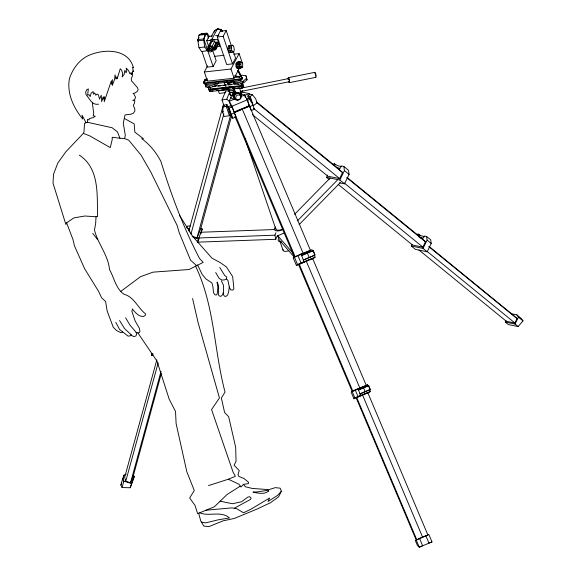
<?xml version="1.0" encoding="UTF-8"?>
<svg xmlns="http://www.w3.org/2000/svg" width="576" height="576" viewBox="0 0 576 576"><rect width="100%" height="100%" fill="white"/><g stroke="black" fill="none" stroke-linecap="round" stroke-linejoin="round"><path stroke-width="0.86" d="M196.546 265.536L190.526 260.158L179.201 232.618L177.062 225.31L150.768 171.994L141.012 155.102L128.786 140.213L124.61 138.6L119.945 138.218L117.468 131.94L112.154 127.757L87.487 122.278L87.53 119.376L89.071 119.966L89.244 118.606L93.456 117.511L95.256 116.244L93.175 115.754L93.737 113.652L92.297 102.348M288.374 79.265C288.619 77.393 289.836 81.252 289.116 81.749L240.206 91.598M79.351 155.131C99.886 168.746 96.905 195.25 97.589 216.511L96.034 216.756L95.645 223.546L94.493 230.033C97.841 243.907 108.223 255.017 109.534 269.676C114.257 277.762 115.826 288.929 124.114 294.314C134.15 296.849 137.822 308.023 145.534 313.862L145.62 314.633L144.785 315.792L143.431 316.469C138.852 316.858 135.54 312.768 132.869 309.629L132.444 309.571M222.739 112.457L223.056 106.927L223.798 105.134L227.009 104.659L230.162 113.926L229.428 115.726L224.122 116.51L222.739 112.457L223.229 111.254M223.704 106.711L223.798 105.134M207.806 48.737L208.015 46.75L210.557 41.94L212.35 40.925L214.675 41.479L216.173 43.279M207.9 48.91L207.749 50.328L208.822 51.617L210.485 52.013L211.766 51.286L212.674 48.427L211.608 47.138L209.945 46.742L208.663 47.47L207.9 48.91L209.182 48.19L209.945 46.742M208.512 48.888L208.663 47.47M210.413 43.265L210.557 41.94M211.766 51.286L212.674 48.427M214.301 32.198L214.466 30.636L217.282 29.045L220.939 29.916L222.35 31.615M215.942 48.859L214.661 50.256L213.026 49.248L213.624 47.434L214.387 46.994L216.029 48.002M213.451 48.29L216.086 42.574L216.9 42.106L217.966 42.365L218.65 43.186L218.556 44.093L216.014 48.902L215.201 49.37M213.53 48.283L213.624 47.434M213.948 48.24L214.006 47.671M215.986 43.481L216.086 42.574M215.431 49.817L218.65 43.186M216.014 48.902L216.115 47.995L215.431 47.174L214.366 46.922L213.545 47.383M219.744 267.458L224.69 275.443L226.721 277.027L226.541 278.914L227.974 280.505L229.27 286.927L228.665 291.816L227.635 294.984L226.217 296.294L224.654 296.309L223.639 295.056L223.452 285.149L221.422 280.901M208.678 50.407L201.571 51.631L198.986 47.635L197.885 40.817L198.922 35.172L201.478 34.006L207.302 33.365L209.455 36.691M207.396 50.983L204.811 46.987L203.717 40.169L204.746 34.524L207.302 33.365M228.031 48.276L228.442 46.022L232.798 45.187L233.834 46.786L234.274 49.514L233.856 51.768L229.507 52.603L228.47 51.005L228.031 48.276L231.365 47.909L231.775 45.648L232.798 45.187M238.565 67.946L236.902 68.126L236.124 66.931L236.102 63.187L236.873 62.842M241.15 68.105L238.457 68.76L237.427 67.154L236.988 64.433L237.398 62.172L240.084 61.524L240.775 62.59M240.127 68.573L239.09 66.974L238.651 64.246L239.062 61.985L240.084 61.524M239.126 64.512L239.436 62.82L241.862 62.287L242.64 63.482L242.662 67.226L240.228 67.759L239.45 66.557L239.126 64.512L240.79 64.325L241.099 62.633L241.862 62.287M275.868 228.283L275.954 229.45C277.934 231.012 280.8 229.91 282.816 228.924M124.61 138.6L125.309 135.158L123.271 123.286L125.021 114.905L131.047 114.199L133.279 113.278L134.834 111.024L134.834 109.001L133.286 105.235L134.41 103.399L134.856 100.843L133.351 100.296M131.076 334.75L130.853 335.664L128.146 336.175L119.606 329.472L115.798 322.344M153.043 353.93L152.575 355.622L151.423 355.262L151.891 353.57M188.626 230.508L189.072 228.881L187.106 228.262M132.674 475.733L134.345 476.266L130.198 487.757L122.083 487.548L120.881 485.071L122.638 478.663L124.114 475.07L126.151 474.185M122.803 479.88L124.114 475.07M190.944 234.065L223.826 113.962M156.823 359.878L124.675 477.302L125.755 481.241L130.543 482.753L133.157 476.395L161.287 373.644M122.083 487.548L123.84 481.133L122.638 478.663M125.755 481.241L158.141 362.952M192.11 236.311L197.021 237.859L230.846 114.307M130.543 482.753L161.035 371.369M231.595 115.963L200.606 229.154L197.021 237.859M197.258 242.158L202.234 228.982L200.65 228.478M130.198 487.757L134.345 476.266M200.902 233.856L202.234 228.982M223.286 292.378L222.718 294.358L221.508 295.985L219.967 296.352L218.599 295.207C218.088 290.772 219.73 286.164 217.051 282.053L217.872 287.258L217.166 294.156L216.065 295.063L214.841 294.667L213.502 292.666L212.904 286.632L211.932 282.982L206.021 278.986L202.111 274.298L197.575 264.996M132.732 308.837L131.818 311.198L135.173 321.048L139.442 328.356L139.939 331.61L139.133 332.654L137.909 332.957L136.152 332.359L129.888 325.022L125.618 317.837M223.934 105.538L222.019 99.922L225.612 91.21L228.751 90.742M222.019 99.922L226.742 99.216L229.673 92.095M229.428 115.726L226.267 106.452L227.009 104.659M230.89 106.15L229.234 101.282L231.192 96.53M186.703 227.441L187.207 226.21L190.361 225.886M188.417 230.465L189.072 228.881M197.726 242.107L199.094 238.795M120.881 485.071L121.766 482.918M197.395 242.172L275.76 239.285L274.925 235.181L275.947 232.718M275.76 239.285L277.121 236.002M96.034 216.756L84.845 216.014L73.944 217.901L66.622 222.833L65.873 224.482L52.992 183.089L53.554 174.168L57.816 163.015L65.815 151.848L83.326 133.373L84.031 131.767L84.463 123.365L87.487 122.278M329.17 179.518L326.491 177.336L327.607 175.039M333.518 164.887L334.094 163.692L337.86 165.758L341.33 166.457M252.324 114.566L327.924 176.242L339.638 178.589L342.54 172.591L338.134 168.415L256.291 101.65M326.491 177.336L339.847 180.014L344.412 170.575L343.829 166.435L341.352 165.938L340.186 168.336L336.78 167.652M339.523 182.83L344.527 183.838L349.092 174.398L348.509 170.258L343.829 166.435M419.213 237.29L423.374 238.126L424.397 236.009L426.578 236.448L430.704 239.81L431.215 243.454L427.198 251.762L415.447 249.401L411.329 246.038L412.085 244.469M417.506 235.087L418.018 234.029L421.33 235.858L424.382 236.47M338.112 184.327L412.582 245.074L422.892 247.147L425.448 241.862L421.574 238.19L347.098 177.437M411.329 246.038L423.079 248.4L427.097 240.091L426.578 236.448M512.006 313.898L516.838 314.863L521.453 318.629L523.008 320.918L518.112 326.534L508.363 324.576L505.31 322.085L506.052 320.558M418.882 249.934L506.354 321.286L514.901 322.999L517.025 318.622L513.806 315.576L429.113 246.485M505.31 322.085L515.059 324.043L518.393 317.153L516.838 314.863M239.825 486.403L241.049 486.929L243.439 484.38L245.412 486.763L252.166 488.419L268.855 489.665L275.321 487.634L280.152 488.174L281.383 491.242L278.597 496.865L270.418 502.747L257.587 508.838L234.389 518.414L223.07 520.855L208.994 526.608L203.774 526.068L200.75 520.985L198.677 513.245M314.892 73.397L315.281 73.519M198.482 41.256L197.914 39.593L199.058 37.426M201.895 51.271L207.288 67.126L213.12 66.478L203.746 38.945L206.791 33.163L200.959 33.811M208.526 46.066L206.698 40.709L208.987 36.382L212.314 36.007M211.183 36.857L214.466 30.636M209.837 40.349L211.954 39.154L217.282 29.045M217.57 29.765L218.074 28.8L221.069 29.513L222.516 31.248M208.015 46.75L209.808 45.734L212.35 40.925M211.91 49.867L210.845 48.586L211.608 47.138M213.631 48.089L212.134 46.296L214.675 41.479M220.558 30.478L221.069 29.513M233.294 51.415L235.562 58.09L232.517 63.871L226.692 64.519L217.318 36.979L220.939 29.916M213.026 49.248L215.813 43.963M214.366 46.922L216.9 42.106M213.113 48.391L214.387 46.994M215.525 48.967L214.884 48.197L217.966 42.365M215.561 48.679L216.648 46.62M239.378 68.191L234.101 78.206L207.461 81.166L204.336 71.986L207.583 65.822M232.517 63.871L223.142 36.331L226.188 30.557L220.363 31.205M213.12 66.478L216.166 60.703L212.753 50.688M234.101 78.206L230.976 69.026L239.098 53.626L233.77 54.216M206.885 78.422L204.71 80.006L203.537 82.174L204.185 83.686L206.402 84.571L240.566 80.777L242.503 78.638L238.082 70.02M207.727 80.453L205.099 80.748L203.926 82.915L204.185 83.686L241.229 79.567L242.503 78.638L238.342 70.79M209.729 90.108L210.514 88.661L210.902 89.402L209.729 91.57L208.814 89.302L210.29 89.892M240.566 80.777L238.838 80.287L240.566 80.777L241.229 79.567L239.263 76.954L234.943 75.73M122.551 331.783L122.134 332.496L120.845 332.626L116.618 330.602L113.227 327.19L107.158 311.004L105.602 301.493L101.628 297.814L98.503 291.211L84.643 268.769L74.441 245.794L72.979 239.522L66.622 222.833M281.383 491.242L277.423 495.504L267.998 501.466L269.618 497.995L250.891 509.213L243.482 512.791L236.642 508.68L231.905 507.866L206.014 510.221M151.423 355.262L152.59 354.024M294.581 214.315L330.178 178.006M297.367 220.91L337.342 180.137M299.11 224.633L340.337 182.592M249.487 106.042L234.187 112.399L295.171 256.81L310.471 250.452L249.487 106.042L243.972 108.67M307.26 260.942L296.431 265.5L293.27 258.005L294.35 257.033L301.09 254.023L303.977 261.77L315.101 257.148L314.15 254.902M301.45 255.773L301.09 254.023M296.431 265.5L297.518 264.528L304.258 261.526M313.15 250.553L314.885 255.11L310.824 256.925L303.264 260.071L315.022 254.981L313.15 250.553L301.666 255.391M352.217 391.644L366.286 385.502L312.617 258.422L298.548 264.564L354.881 397.894L353.93 398.75L351.144 392.148L352.094 391.291L358.027 388.649L360.569 395.467L370.361 391.399L369.662 389.75M312.012 258.962L312.617 258.422M315.101 257.148L313.877 258.25L309.636 259.956M358.027 388.649L367.574 384.797L368.266 386.446M366.494 385.769L367.574 384.797M368.64 385.589L358.294 390.067L368.64 385.589L370.289 389.491L359.942 393.97M416.225 540.101L427.896 535.003L367.798 392.688L356.126 397.786L419.249 547.2L431.978 541.908L428.861 534.521L419.501 538.308L415.339 540.518L417.406 545.414L419.249 547.2L422.626 545.695L419.501 538.308M367.294 393.142L367.798 392.688M370.361 391.399L369.281 392.371L363.305 394.798M205.078 83.758L205.423 85.428L209.534 86.033L214.841 84.384L216.194 83.21M205.423 85.428L205.942 86.962L210.06 87.566L215.359 85.918L218.75 82.973M246.017 75.794L247.054 79.834L243.67 82.771L238.363 84.42L234.245 83.815L233.726 82.289L237.845 82.894L243.144 81.238L246.535 78.3L246.017 75.794L241.906 75.19L240.386 75.665M247.766 96.026L250.013 94.241L252.425 94.723L255.665 98.77L257.047 102.823L253.339 105.782L250.178 96.516L247.766 96.026L248.63 98.561M250.178 96.516L252.425 94.723M120.442 291.65L140.544 276.66L153.007 272.153L188.993 269.518L203.213 262.368L199.577 258.552C183.398 227.606 171.23 194.933 160.963 161.611C156.442 152.647 149.774 144.576 141.71 138.6L143.438 138.773L134.842 132.098L134.201 123.926L124.294 118.39M204.984 81.122L203.537 82.174L203.926 82.915L240.97 78.804L242.244 77.875L240.53 76.025L237.715 70.704M234.007 77.537L239.263 76.954L240.53 76.025M230.206 87.257L240.739 86.09L242.014 85.162L243.72 87.012L242.446 87.941L209.729 91.57L208.814 89.302M208.008 86.933L208.922 89.201L241.639 85.565L242.914 84.643L242.129 82.346M209.21 90.043L241.927 86.407L243.202 85.478L242.388 83.952M132.854 100.649L134.827 99.252L135.511 97.157L133.538 93.406M215.77 30.103L218.074 28.8M211.63 51.091L213.422 50.076M234.274 508.27L250.373 499.493L251.172 498.254L249.775 496.692L247.846 497.11L241.538 501.761L232.474 503.712L220.14 501.206M354.881 397.894L360.814 395.244M226.541 278.914L224.366 279.929L221.926 280.058L219.218 278.41L215.69 272.542M231.134 45.374L230.112 45.835L229.694 48.096L230.134 50.818L231.17 52.423M229.507 52.603L230.53 52.142M236.902 68.126L237.665 67.781M240.228 67.759L242.662 67.226M238.457 68.76L239.479 68.292M308.952 252.49L312.199 251.035M360.18 393.746L370.289 389.491M226.541 82.094L224.287 83.038L226.966 88.949L229.219 88.013M232.15 81.49L227.844 83.29L228.29 83.923L233.316 81.828L232.87 81.194M226.678 88.099L229.68 86.839L229.968 87.696M231.984 86.249L229.831 87.149L230.126 88.02M226.742 99.216L229.234 101.282L234.871 98.942M241.315 96.264L249.818 93.658L241.452 91.98M228.038 106.805L231.192 105.494L232.157 106.812L235.944 116.942L232.79 118.253L231.192 116.078L228.038 106.805L229.003 108.122L232.79 118.253M246.485 99.137L249.638 97.826L250.603 99.144L254.39 109.274L251.237 110.585L247.457 100.454L250.603 99.144M231.955 106.236L247.255 99.871L249.228 105.667L233.928 112.025L231.955 106.236L229.234 101.282M229.003 108.122L232.157 106.812M234.302 112.68L240.746 110.009M231.408 114.192L234.562 112.882M249.862 106.524L253.008 105.214M294.552 257.422L279.245 239.983L277.711 235.735L284.695 232.834M300.816 254.275L311.933 249.653L312.566 251.15M293.27 258.005L294.926 257.314M302.148 255.319L308.196 252.806M353.93 398.75L361.714 395.46M208.512 485.604L228.312 479.232L235.375 476.323L233.114 472.255L211.572 409.586L219.442 397.937L198.065 322.495L192.6 298.555M239.623 93.996L241.848 93.089L241.121 90.95M431.978 541.908L428.933 543.074L425.815 535.687M204.71 80.006L207.151 79.085L204.71 80.006L205.099 80.748M133.034 93.578L135.331 92.801L137.347 91.346L138.161 89.77L137.513 87.674L131.407 80.676L131.278 78.494L132.487 75.881L132.214 72.533M288.41 77.659L314.892 72.324M239.659 88.438L288.569 78.581M289.274 82.67L315.756 77.335M243.439 484.38L248.386 483.602L248.544 482.27L243.878 478.44L238.745 476.41L237.974 474.559L239.242 470.614L234.101 465.214L236.052 461.282L235.685 447.372L228.665 416.714L224.604 412.481L221.357 398.059L225.036 392.105C213.97 350.381 214.618 305.482 195.509 266.083M227.988 89.467L218.398 90.893L219.283 93.478L225.382 92.57M223.056 106.927L226.267 106.452M234.439 98.28A3.643 3.211 -35.2 0 1 235.519 93.55L234.67 91.094L235.231 91.886L238.766 93.24L241.164 92.909L239.681 88.574L236.023 88.43M198.922 35.172L204.746 34.524M215.647 35.64L218.974 35.273M217.318 36.979L223.142 36.331M197.914 39.593L203.746 38.945M197.885 40.817L203.717 40.169M206.698 40.709L217.526 39.506L219.866 46.397L216.54 46.764M198.986 47.635L204.811 46.987M228.442 46.022L231.775 45.648M228.47 51.005L231.804 50.638L232.834 52.236M214.236 56.383L223.999 55.303M237.398 62.172L239.062 61.985M236.102 63.187L237.766 63.007M239.436 62.82L241.099 62.633M236.988 64.433L238.651 64.246M235.793 64.879L237.456 64.699M236.124 66.931L237.787 66.744M239.45 66.557L241.121 66.377L241.891 67.572M237.427 67.154L239.09 66.974M204.336 71.986L230.976 69.026M212.566 86.414L236.441 83.765M217.994 86.155L220.63 85.86M223.258 85.565L225.893 85.277M228.528 84.982L231.156 84.694M210.902 89.402L226.699 87.646M211.428 90.929L213.178 90.734M216.691 90.346L218.448 90.151M221.954 89.762L223.711 89.568M227.218 89.179L228.974 88.985M232.488 88.589L234.238 88.394M237.751 88.006L239.508 87.811M98.582 104.198L96.307 104.314L93.715 103.615L90.886 101.088L85.961 94.421L85.68 92.095L86.76 89.726L88.373 88.891L87.602 95.098L88.963 94.658L90.194 96.559L91.174 93.082L93.161 91.606L93.449 94.19L94.73 92.945L95.825 95.198L97.063 94.025L98.438 94.925L99.504 99.094L101.268 95.285L101.678 101.606L103.342 96.84L103.234 99.331L104.638 96.703L104.234 101.743L111.334 80.928L111.463 84.103L112.414 79.661L112.313 85.45L114.588 79.322L115.063 74.815L115.92 79.135L116.957 76.759L117.194 78.761L120.24 68.767L121.529 69.991L122.666 73.598L122.17 76.997L124.193 74.246L124.848 70.301L126.058 72.835L126.778 70.862L126.18 68.076L128.448 70.409L129.946 73.786L130.752 72.814L131.414 74.779L132.775 70.956L133.754 71.518L133.02 70.279L132.696 67.334L133.394 67.622C128.7 49.874 107.518 48.874 92.966 53.806C81.022 57.384 73.138 67.298 69.379 78.833C66.787 93.557 73.642 107.806 82.699 119.045L82.03 115.121L85.932 122.508M200.729 232.258L274.637 229.529M198.346 238.003L274.925 235.181M119.945 138.218L112.212 137.268L112.226 139.493L110.275 147.607L89.676 135.828L83.326 133.373M201.406 522.079L205.654 522.893L218.11 519.847L229.5 517.968C221.09 510.458 209.29 516.852 199.735 512.813M240.35 94.082L244.534 94.925L247.255 99.871M337.73 168.372L339.386 168.703M420.732 238.054L422.431 238.392M218.873 29.34L220.205 29.657M211.954 39.154L214.877 39.852M209.808 45.734L212.134 46.296M213.883 47.959L214.884 48.197M209.182 48.19L210.845 48.586M235.073 75.816L239.263 76.954M228.866 111.802L230.501 112.32M193.14 237.326L198.144 238.91M123.84 481.133L131.364 483.516M228.312 479.232L238.882 484.178L240.415 486.029L227.009 494.561L214.409 506.758L197.618 513.684L195.005 505.368L189.662 497.981L194.292 490.478L186.833 471.773L176.105 423.547L175.529 411.473L169.186 399.226L157.003 361.109L137.909 332.957M344.412 170.575L349.092 174.398M334.094 163.692L335.484 164.815M427.097 240.091L431.215 243.454M418.018 234.029L419.846 235.519M256.536 102.434L342.54 172.591M518.393 317.153L523.008 320.918M346.795 177.703L425.448 241.862M428.854 246.701L517.025 318.622M253.627 108.432L339.638 178.589M344.239 182.988L422.892 247.147M339.847 180.014L344.527 183.838M427.428 251.647L514.901 322.999M423.079 248.4L427.198 251.762M515.059 324.043L518.112 326.534M240.739 86.09L242.446 87.941L241.927 86.407M277.711 235.735L293.609 253.843M215.186 47.542L215.611 48.053M92.75 233.359L97.294 239.285M240.322 91.706L241.164 92.909M238.766 93.24L238.205 92.441L237.247 92.837A3.643 3.211 -35.2 0 1 238.162 92.808M233.482 88.697L235.519 93.55M225.972 87.494L226.966 88.949M179.366 215.093L192.614 236.254L211.975 258.142L220.378 262.714L226.49 266.99L232.675 276.653L233.885 288.706L232.798 290.11L230.63 289.843L229.27 286.927M119.556 320.537L124.553 328.55L132.17 335.786L133.949 336.629L136.022 335.873L136.534 334.138L136.152 332.359M242.1 83.11L242.914 84.643M242.093 83.945L243.72 87.012L243.202 85.478M206.014 83.83L206.402 84.571M227.297 81.785L228.658 84.672M368.518 385.697L370.166 389.599M307.339 253.03L309.211 257.465M363.528 387.77L365.177 391.673M242.179 108.907L303.163 253.318M306.187 260.95L359.856 388.03M362.462 394.783L422.561 537.098M355.176 389.83L357.962 396.432M297.85 255.37L301.018 262.872M356.63 397.332L416.729 539.647M299.153 264.017L352.822 391.097M234.893 116.316L297.518 264.528M233.95 88.142L235.231 91.886M227.239 82.03L227.7 83.369M315.403 73.8L315.77 75.355M239.098 53.626L242.222 62.798M246.535 78.3L247.054 79.834M249.638 97.826L251.071 102.038M226.188 30.557L231.307 45.576M243.144 81.238L243.67 82.771M248.537 105.163L249.091 106.783M240.862 83.275L241.639 85.565M244.534 94.925L245.362 97.358M237.845 82.894L238.363 84.42M244.901 138.283L275.753 228.924M280.08 241.632L282.967 250.106M206.791 33.163L208.49 38.174M231.192 105.494L231.761 107.179M214.841 84.384L215.359 85.918M209.534 86.033L210.06 87.566M208.145 86.904L208.922 89.201M223.711 106.661L223.286 105.12L188.986 230.4L189.41 231.941M233.734 81.31L234.245 83.815M205.603 85.291L205.942 86.962M240.79 64.325L241.121 66.377M231.365 47.909L231.804 50.638M288.137 79.33A2.556 0.569 78.6 0 1 288.77 78.091A2.556 0.569 78.6 0 1 289.584 82.073A2.556 0.569 78.6 0 1 288.533 81.252M314.582 72.922A2.556 0.569 78.6 0 1 315.389 73.037A2.556 0.569 78.6 0 1 316.073 76.428A2.556 0.569 78.6 0 1 315.396 76.903M282.449 229.795A6.192 2.83 -18.8 0 1 275.522 230.602A6.192 2.83 -18.8 0 1 275.702 226.958M281.657 241.942A6.192 2.83 -18.8 0 1 278.208 239.688M242.741 90.49A2.117 1.692 28.4 0 1 240.991 92.182M240.977 91.325A1.375 1.094 28.4 0 1 240.984 92.722M239.018 93.01A3.643 3.211 -35.2 0 1 240.905 95.616M236.635 99.504A3.643 3.211 -35.2 0 1 235.778 99.302M235.066 98.294A3.643 3.211 -35.2 0 1 234.806 92.549M234.734 93.665A2.758 2.434 -35.2 0 1 235.267 93.182M288.929 250.654A4.817 2.203 -18.8 0 1 283.082 249.473M234.504 98.712A4.738 2.167 -18.8 0 1 231.113 96.89M232.301 95.58A4.738 2.167 -18.8 0 1 230.018 93.672M233.489 92.03A4.738 2.167 -18.8 0 1 228.924 90.461M234.115 90.014A4.738 2.167 -18.8 0 1 228.377 88.848M233.388 96.689A3.694 3.254 -35.2 0 1 234.756 90.821M240.012 93.694A3.694 3.254 -35.2 0 1 240.17 94.55M234.958 98.266A3.694 3.254 -35.2 0 1 234.72 92.434M234.77 93.665A2.621 2.311 -35.2 0 1 235.274 93.204M235.015 98.986A3.694 3.254 -35.2 0 1 235.944 93.326A3.694 3.254 -35.2 0 1 240.977 95.695M236.642 99.619A3.694 3.254 -35.2 0 1 235.771 99.41M233.64 92.174A4.738 2.167 -18.8 0 1 228.996 91.195M232.33 95.35A4.738 2.167 -18.8 0 1 230.09 93.42M209.059 49.622L209.426 50.702L210.607 50.573L210.24 49.493L209.059 49.622M213.502 48.629L213.869 49.716L215.05 49.579L214.675 48.499L213.502 48.629M268.718 490.925C264.665 494.784 257.839 493.178 253.015 492.098L257.76 491.882L267.538 490.313L268.718 490.925M237.046 100.195A3.694 3.254 -35.2 0 0 241.229 95.422A3.694 3.254 -35.2 0 0 235.224 94.802A3.694 3.254 -35.2 0 0 237.046 100.195M237.679 99.785A2.621 2.311 -35.2 0 0 240.646 96.401A2.621 2.311 -35.2 0 0 236.39 95.962A2.621 2.311 -35.2 0 0 237.679 99.785"/></g></svg>
